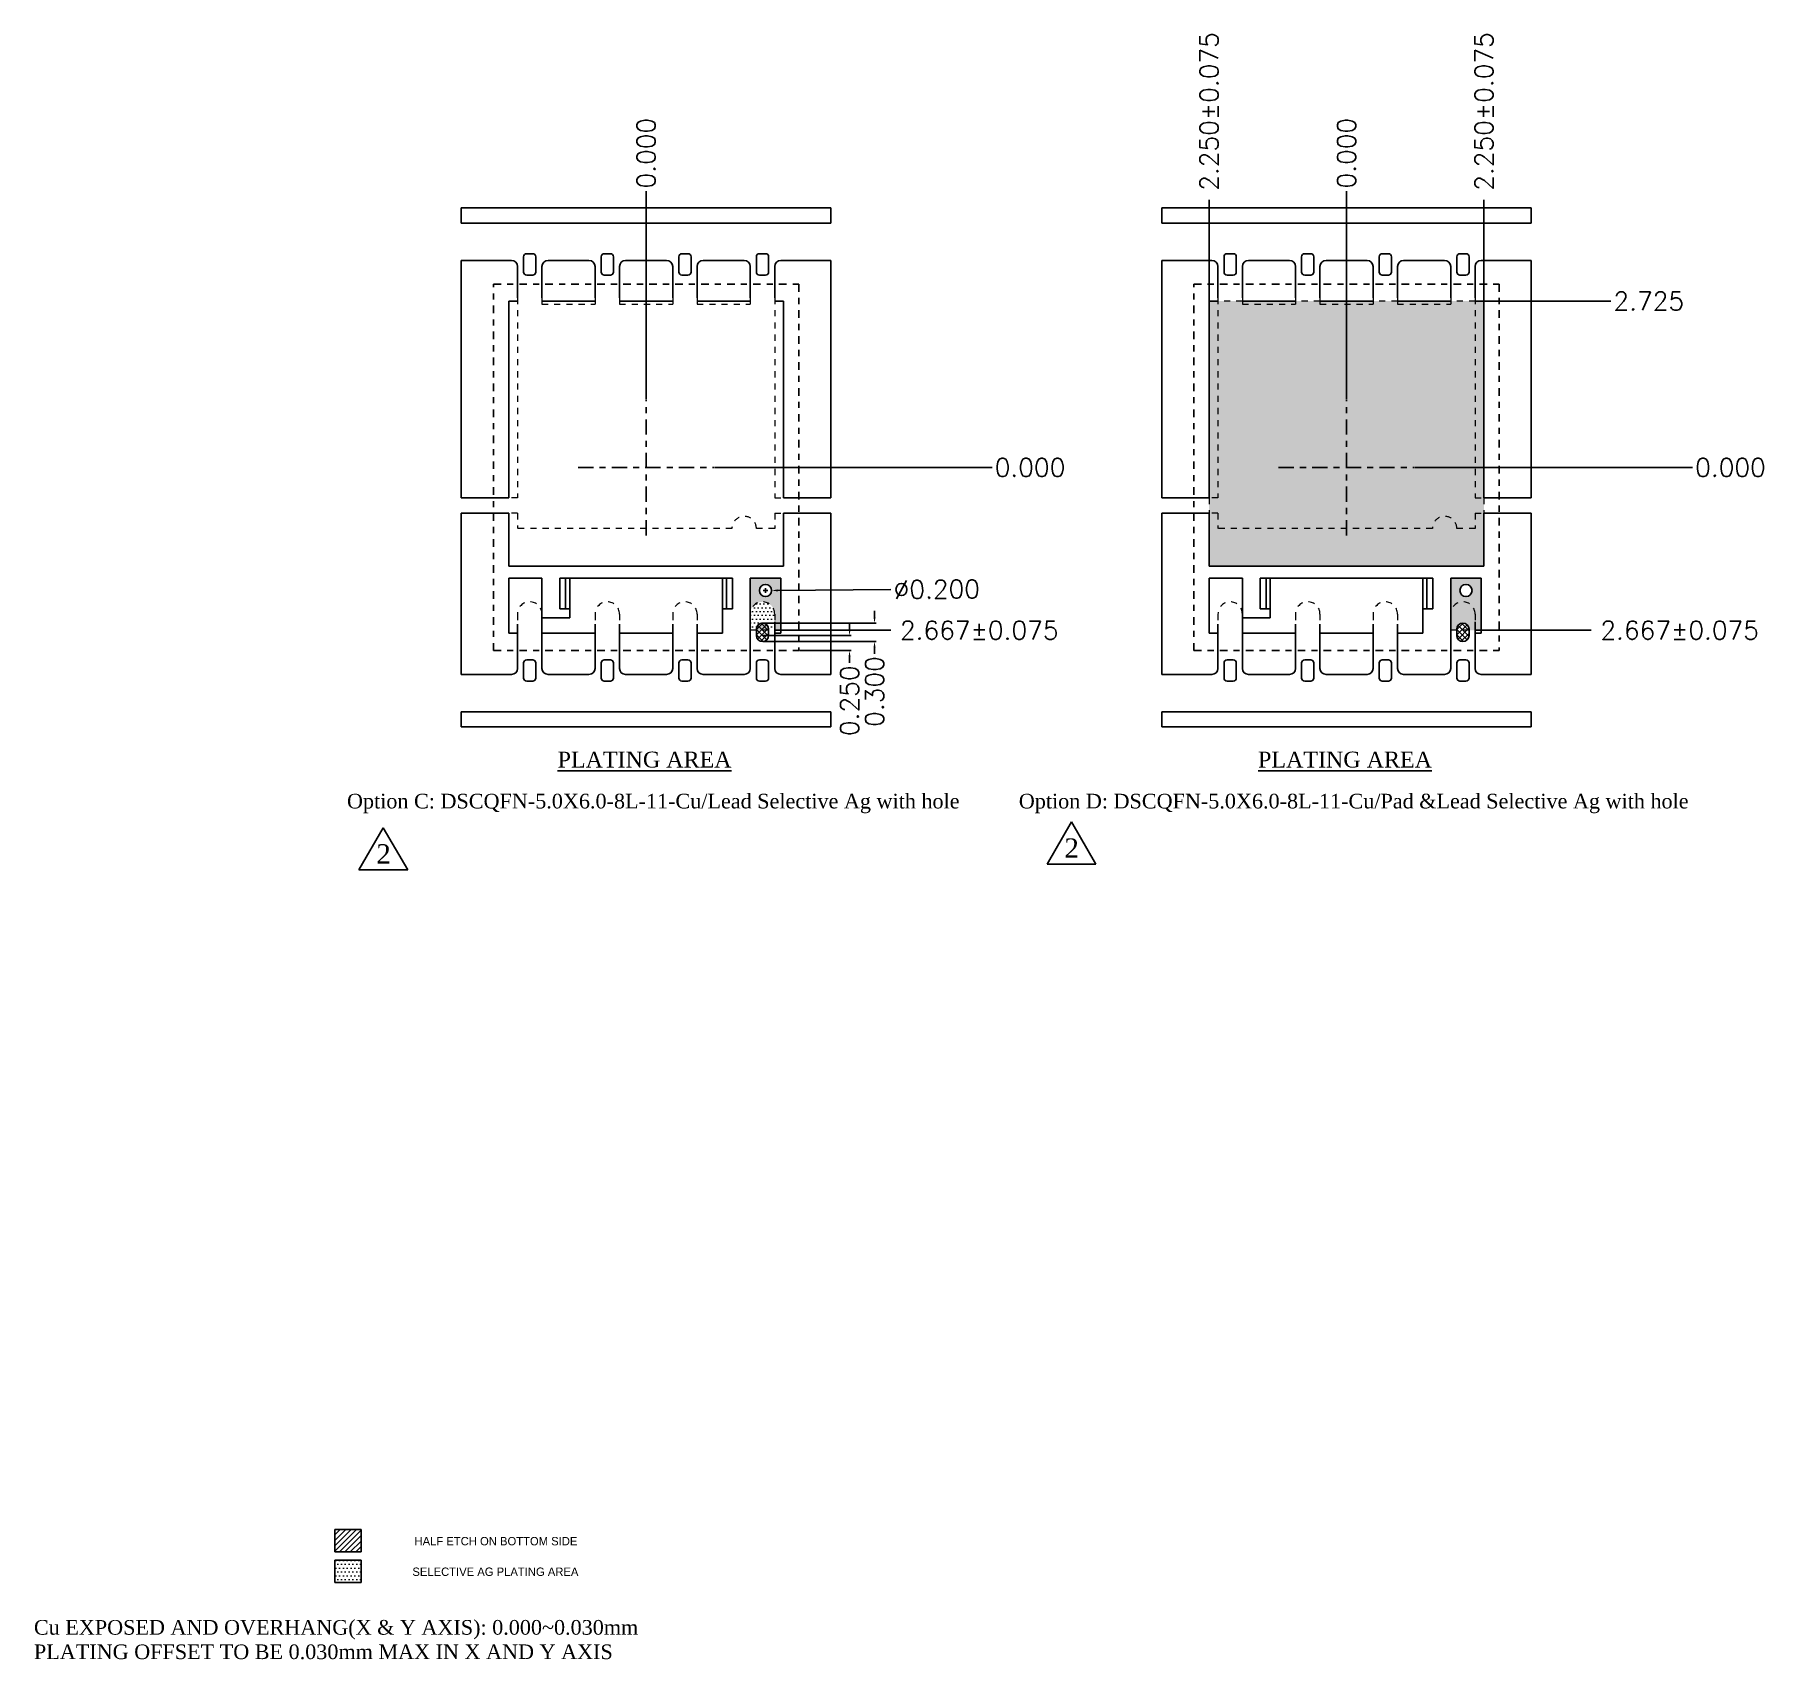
# Model space of a CAD drawing. Header units: inches. Extents: x 60 to 88.3, y -123.5 to -96.9.
import ezdxf
from ezdxf.enums import TextEntityAlignment as Align

# ---------------------------------------------------------------- set-up
doc = ezdxf.new("R2010")
doc.units = ezdxf.units.IN
doc.header["$LTSCALE"] = 0.1
doc.header["$MEASUREMENT"] = 0
doc.linetypes.add('CENTER', pattern=[2, 1.25, -0.25, 0.25, -0.25])
doc.linetypes.add('HIDDEN', pattern=[0.375, 0.25, -0.125])
doc.layers.add('1D', color=4, linetype='Continuous', lineweight=9)
doc.layers.add('P-L', color=7, linetype='HIDDEN', lineweight=13)
for name, color, linetype in [('2', 7, 'Continuous'), ('3', 7, 'Continuous'), ('3D', 4, 'Continuous'), ('4D', 4, 'Continuous'), ('CENTER', 1, 'CENTER'), ('LINE', 7, 'Continuous'), ('PKG-OUT', 3, 'HIDDEN')]:
    doc.layers.add(name, color=color, linetype=linetype)
doc.styles.add('ROMANS2', font='romantic.ttf')
doc.styles.add('TEXT-1', font='simplex.shx')
doc.dimstyles.new('複本 DM-1-1', dxfattribs={"dimtxt": 0.3, "dimasz": 0.1, "dimexe": 0.025, "dimexo": 0.01, "dimgap": 0.02, "dimtad": 0, "dimdec": 3, "dimzin": 0, "dimdsep": 46, "dimtxsty": 'TEXT-1', "dimcen": 0.04, "dimclrd": 256, "dimclre": 256, "dimclrt": 256, "dimadec": 0, "dimazin": 0, "dimtfac": 1, "dimtdec": 3, "dimtofl": 0, "dimtmove": 0, "dimatfit": 0, "dimfxl": 1, "dimtolj": 1, "dimtzin": 0, "dimarcsym": 0})
pattern_1 = [(0, (-2090.087314, 220.92029), (0.03125, 0.0625), [0, -0.0625])]

# ---------------------------------------------------------------- blocks, each defined once
blk = doc.blocks.new('*D0')
at = {"layer": '1D', "lineweight": -2, "transparency": 16777216}
blk.add_line((-1545.351, 476.384), (-1545.351, 479.787), dxfattribs=at)
at = {"layer": 'Defpoints', "color": 0, "transparency": 16777216}
for p in [(-1545.351, 479.787), (-1545.351, 476.374), (-1545.351, 475.261)]:
    blk.add_point(p, dxfattribs=at)
at = {"layer": '1D', "transparency": 16777216, "insert": (-1545.351, 480.407), "char_height": 0.3, "attachment_point": 5, "rotation": 90, "style": 'TEXT-1'}
blk.add_mtext('\\A1;0.000', dxfattribs=at)
blk = doc.blocks.new('*D1')
at = {"layer": '1D', "lineweight": -2, "transparency": 16777216}
blk.add_line((-1544.228, 475.261), (-1539.686, 475.261), dxfattribs=at)
at = {"layer": 'Defpoints', "color": 0, "transparency": 16777216}
for p in [(-1545.351, 475.261), (-1544.238, 475.261), (-1539.686, 475.261)]:
    blk.add_point(p, dxfattribs=at)
at = {"layer": '1D', "transparency": 16777216, "insert": (-1539.066, 475.261), "char_height": 0.3, "attachment_point": 5, "style": 'TEXT-1'}
blk.add_mtext('\\A1;0.000', dxfattribs=at)
blk = doc.blocks.new('*D2')
at = {"layer": '1D', "lineweight": -2, "transparency": 16777216}
for p, q in [((-1543.236, 472.594), (-1541.746, 472.594)), ((-1541.746, 472.594), (-1541.546, 472.595)), ((-1541.546, 472.595), (-1541.346, 472.595))]:
    blk.add_line(p, q, dxfattribs=at)
at = {"layer": 'Defpoints', "color": 0, "transparency": 16777216}
for p in [(-1545.351, 475.261), (-1543.246, 472.594), (-1541.346, 472.595)]:
    blk.add_point(p, dxfattribs=at)
at = {"layer": '1D', "transparency": 16777216, "insert": (-1539.897, 472.595), "char_height": 0.3, "attachment_point": 5, "style": 'TEXT-1'}
blk.add_mtext('\\A1;2.667%%p0.075', dxfattribs=at)
blk = doc.blocks.new('*D5')
at = {"layer": '1D', "lineweight": -2, "transparency": 16777216}
blk.add_line((-1533.885, 476.384), (-1533.885, 479.787), dxfattribs=at)
at = {"layer": 'Defpoints', "color": 0, "transparency": 16777216}
for p in [(-1533.885, 479.787), (-1533.885, 476.374), (-1533.885, 475.261)]:
    blk.add_point(p, dxfattribs=at)
at = {"layer": '1D', "transparency": 16777216, "insert": (-1533.885, 480.407), "char_height": 0.3, "attachment_point": 5, "rotation": 90, "style": 'TEXT-1'}
blk.add_mtext('\\A1;0.000', dxfattribs=at)
blk = doc.blocks.new('*D3')
at = {"layer": '1D', "lineweight": -2, "transparency": 16777216}
blk.add_line((-1532.762, 475.261), (-1528.22, 475.261), dxfattribs=at)
at = {"layer": 'Defpoints', "color": 0, "transparency": 16777216}
for p in [(-1533.885, 475.261), (-1532.772, 475.261), (-1528.22, 475.261)]:
    blk.add_point(p, dxfattribs=at)
at = {"layer": '1D', "transparency": 16777216, "insert": (-1527.6, 475.261), "char_height": 0.3, "attachment_point": 5, "style": 'TEXT-1'}
blk.add_mtext('\\A1;0.000', dxfattribs=at)
blk = doc.blocks.new('*D4')
at = {"layer": '1D', "lineweight": -2, "transparency": 16777216}
for p, q in [((-1531.77, 472.594), (-1530.28, 472.594)), ((-1530.28, 472.594), (-1530.08, 472.595)), ((-1530.08, 472.595), (-1529.88, 472.595))]:
    blk.add_line(p, q, dxfattribs=at)
at = {"layer": 'Defpoints', "color": 0, "transparency": 16777216}
for p in [(-1533.885, 475.261), (-1531.78, 472.594), (-1529.88, 472.595)]:
    blk.add_point(p, dxfattribs=at)
at = {"layer": '1D', "transparency": 16777216, "insert": (-1528.431, 472.595), "char_height": 0.3, "attachment_point": 5, "style": 'TEXT-1'}
blk.add_mtext('\\A1;2.667%%p0.075', dxfattribs=at)
blk = doc.blocks.new('*D6')
at = {"layer": '1D', "lineweight": -2, "transparency": 16777216}
blk.add_line((-1531.77, 477.986), (-1529.557, 477.986), dxfattribs=at)
at = {"layer": 'Defpoints', "color": 0, "transparency": 16777216}
for p in [(-1531.78, 477.986), (-1529.557, 477.986), (-1533.885, 475.261)]:
    blk.add_point(p, dxfattribs=at)
at = {"layer": '1D', "transparency": 16777216, "insert": (-1528.937, 477.986), "char_height": 0.3, "attachment_point": 5, "style": 'TEXT-1'}
blk.add_mtext('\\A1;2.725', dxfattribs=at)
blk = doc.blocks.new('*D7')
at = {"layer": '1D', "lineweight": -2, "transparency": 16777216}
blk.add_line((-1536.135, 474.771), (-1536.135, 479.641), dxfattribs=at)
at = {"layer": 'Defpoints', "color": 0, "transparency": 16777216}
for p in [(-1536.135, 479.641), (-1533.885, 475.261), (-1536.135, 474.761)]:
    blk.add_point(p, dxfattribs=at)
at = {"layer": '1D', "transparency": 16777216, "insert": (-1536.135, 481.09), "char_height": 0.3, "attachment_point": 5, "rotation": 90, "style": 'TEXT-1'}
blk.add_mtext('\\A1;2.250%%p0.075', dxfattribs=at)
blk = doc.blocks.new('*D8')
at = {"layer": '1D', "lineweight": -2, "transparency": 16777216}
blk.add_line((-1531.635, 474.771), (-1531.635, 479.641), dxfattribs=at)
at = {"layer": 'Defpoints', "color": 0, "transparency": 16777216}
for p in [(-1531.635, 479.641), (-1533.885, 475.261), (-1531.635, 474.761)]:
    blk.add_point(p, dxfattribs=at)
at = {"layer": '1D', "transparency": 16777216, "insert": (-1531.635, 481.09), "char_height": 0.3, "attachment_point": 5, "rotation": 90, "style": 'TEXT-1'}
blk.add_mtext('\\A1;2.250%%p0.075', dxfattribs=at)
blk = doc.blocks.new('*D9')
at = {"layer": '1D', "lineweight": -2, "transparency": 16777216}
for p, q in [((-1543.436, 473.246), (-1543.356, 473.246)), ((-1543.396, 473.206), (-1543.396, 473.286)), ((-1543.196, 473.247), (-1541.347, 473.26))]:
    blk.add_line(p, q, dxfattribs=at)
at = {"layer": '1D', "transparency": 16777216}
blk.add_solid([(-1543.196, 473.264), (-1543.196, 473.231), (-1543.296, 473.247)], dxfattribs=at)
at = {"layer": 'Defpoints', "color": 0, "transparency": 16777216}
for p in [(-1543.496, 473.245), (-1543.296, 473.247)]:
    blk.add_point(p, dxfattribs=at)
at = {"layer": '1D', "transparency": 16777216, "insert": (-1540.592, 473.266), "char_height": 0.3, "attachment_point": 5, "rotation": 0.4014, "style": 'TEXT-1'}
blk.add_mtext('\\A1;∅0.200', dxfattribs=at)
blk = doc.blocks.new('*D10')
at = {"layer": '1D', "lineweight": -2, "transparency": 16777216}
for p, q in [((-1543.236, 472.594), (-1541.746, 472.594)), ((-1541.746, 472.594), (-1541.546, 472.595)), ((-1541.546, 472.595), (-1541.346, 472.595))]:
    blk.add_line(p, q, dxfattribs=at)
at = {"layer": 'Defpoints', "color": 0, "transparency": 16777216}
for p in [(-1545.351, 475.261), (-1543.246, 472.594), (-1541.346, 472.595)]:
    blk.add_point(p, dxfattribs=at)
at = {"layer": '1D', "transparency": 16777216, "insert": (-1539.897, 472.595), "char_height": 0.3, "attachment_point": 5, "style": 'TEXT-1'}
blk.add_mtext('\\A1;2.667%%p0.075', dxfattribs=at)
blk = doc.blocks.new('*D11')
at = {"layer": '1D', "lineweight": -2, "transparency": 16777216}
for p, q in [((-1531.77, 472.594), (-1530.28, 472.594)), ((-1530.28, 472.594), (-1530.08, 472.595)), ((-1530.08, 472.595), (-1529.88, 472.595))]:
    blk.add_line(p, q, dxfattribs=at)
at = {"layer": 'Defpoints', "color": 0, "transparency": 16777216}
for p in [(-1533.885, 475.261), (-1531.78, 472.594), (-1529.88, 472.595)]:
    blk.add_point(p, dxfattribs=at)
at = {"layer": '1D', "transparency": 16777216, "insert": (-1528.431, 472.595), "char_height": 0.3, "attachment_point": 5, "style": 'TEXT-1'}
blk.add_mtext('\\A1;2.667%%p0.075', dxfattribs=at)
blk = doc.blocks.new('*D12')
at = {"layer": '1D', "lineweight": -2, "transparency": 16777216}
for p, q in [((-1542.021, 472.611), (-1542.021, 472.711)), ((-1543.436, 472.511), (-1541.996, 472.511)), ((-1542.841, 472.261), (-1541.996, 472.261)), ((-1542.021, 472.161), (-1542.021, 472.061))]:
    blk.add_line(p, q, dxfattribs=at)
at = {"layer": '1D', "transparency": 16777216}
for points in [[(-1542.037, 472.611), (-1542.004, 472.611), (-1542.021, 472.511)], [(-1542.037, 472.161), (-1542.004, 472.161), (-1542.021, 472.261)]]:
    blk.add_solid(points, dxfattribs=at)
at = {"layer": 'Defpoints', "color": 0, "transparency": 16777216}
for p in [(-1543.446, 472.511), (-1542.851, 472.261), (-1542.021, 472.261)]:
    blk.add_point(p, dxfattribs=at)
at = {"layer": '1D', "transparency": 16777216, "insert": (-1542.021, 471.441), "char_height": 0.3, "attachment_point": 5, "rotation": 90, "style": 'TEXT-1'}
blk.add_mtext('\\A1;0.250', dxfattribs=at)
blk = doc.blocks.new('*D13')
at = {"layer": '1D', "lineweight": -2, "transparency": 16777216}
for p, q in [((-1543.436, 472.711), (-1541.586, 472.711)), ((-1541.611, 472.811), (-1541.611, 472.911)), ((-1543.436, 472.411), (-1541.586, 472.411)), ((-1541.611, 472.311), (-1541.611, 472.211))]:
    blk.add_line(p, q, dxfattribs=at)
at = {"layer": '1D', "transparency": 16777216}
for points in [[(-1541.628, 472.811), (-1541.595, 472.811), (-1541.611, 472.711)], [(-1541.628, 472.311), (-1541.595, 472.311), (-1541.611, 472.411)]]:
    blk.add_solid(points, dxfattribs=at)
at = {"layer": 'Defpoints', "color": 0, "transparency": 16777216}
for p in [(-1543.446, 472.711), (-1543.446, 472.411), (-1541.611, 472.411)]:
    blk.add_point(p, dxfattribs=at)
at = {"layer": '1D', "transparency": 16777216, "insert": (-1541.611, 471.591), "char_height": 0.3, "attachment_point": 5, "rotation": 90, "style": 'TEXT-1'}
blk.add_mtext('\\A1;0.300', dxfattribs=at)

msp = doc.modelspace()

# ---------------------------------------------------------------- hatches: boundary and pattern name
at = {"layer": '1D'}
h = msp.add_hatch(dxfattribs=at)
h.set_pattern_fill('DOTS', color=256, style=0)
h.set_pattern_definition([(0, (-2597.229335, 131.651955), (0.03125, 0.0625), [0, -0.0625])])
h.paths.add_polyline_path([(79.3441, -101.2458), (79.1991, -101.2458), (79.1991, -104.4708), (79.3441, -104.4708)], flags=17)
h.paths.add_polyline_path([(83.5541, -101.2458), (83.1541, -101.2458), (83.1541, -101.2958), (82.2841, -101.2958), (82.2841, -101.2458), (81.8841, -101.2458), (81.8841, -101.2958), (81.0141, -101.2958), (81.0141, -101.2458), (80.6141, -101.2458), (80.6141, -101.2958), (79.7441, -101.2958), (79.7441, -101.2458), (79.3441, -101.2458), (79.3441, -104.4708), (79.1991, -104.4708), (79.1991, -104.7208), (79.3441, -104.7208), (79.3441, -104.9708), (82.8541, -104.9708, -1.0000365), (83.2541, -104.9708), (83.5541, -104.9708), (83.5541, -104.7208), (83.6991, -104.7208), (83.6991, -104.4708), (83.5541, -104.4708)])
h.paths.add_polyline_path([(80.6141, -101.2458), (79.7441, -101.2458), (79.7441, -101.2958), (80.6141, -101.2958)], flags=17)
h.paths.add_polyline_path([(81.8841, -101.2458), (81.0141, -101.2458), (81.0141, -101.2958), (81.8841, -101.2958)], flags=17)
h.paths.add_polyline_path([(83.1541, -101.2458), (82.2841, -101.2458), (82.2841, -101.2958), (83.1541, -101.2958)])
h.paths.add_polyline_path([(83.6991, -101.2458), (83.5541, -101.2458), (83.5541, -104.4708), (83.6991, -104.4708), (83.6991, -104.4708)])
h.paths.add_polyline_path([(83.6991, -104.7208), (83.5541, -104.7208), (83.5541, -104.9708), (83.2541, -104.9708, 1.0000365), (82.8541, -104.9708), (79.3441, -104.9708), (79.3441, -104.7208), (79.1991, -104.7208), (79.1991, -105.5858), (83.6991, -105.5858)])
h = msp.add_hatch(dxfattribs=at)
h.set_pattern_fill('DOTS', color=256, style=0)
h.set_pattern_definition(pattern_1)
h.paths.add_polyline_path([(72.088, -106.3708, 1), (71.688, -106.3708), (71.688, -106.6376), (71.788, -106.6376), (71.788, -106.6208, -1), (71.988, -106.6208), (71.988, -106.6376), (72.088, -106.6376), (72.088, -106.4997)])
h.paths.add_polyline_path([(72.188, -105.786), (71.688, -105.786), (71.688, -106.6376), (72.188, -106.6376)])
h.paths.add_polyline_path([(71.838, -105.986, -1), (72.038, -105.986, -1)], flags=16)
h.paths.add_polyline_path([(83.5541, -106.3708, 1), (83.1541, -106.3708), (83.1541, -106.6376), (83.2541, -106.6376), (83.2541, -106.6208, -1), (83.4541, -106.6208), (83.4541, -106.6376), (83.5541, -106.6376), (83.5541, -106.4997)], flags=17)
h.paths.add_polyline_path([(83.6541, -105.786), (83.1541, -105.786), (83.1541, -106.3708, -1), (83.5541, -106.3708), (83.5541, -106.4997), (83.5541, -106.6376), (83.6541, -106.6376)])
h.paths.add_polyline_path([(83.3041, -105.986, -1), (83.5041, -105.986, -1)], flags=16)
h = msp.add_hatch(dxfattribs=at)
h.set_pattern_fill('DOTS', color=256, style=0)
h.set_pattern_definition(pattern_1)
h.paths.add_polyline_path([(72.088, -106.3708, 1), (71.688, -106.3708), (71.688, -106.6376), (71.788, -106.6376), (71.788, -106.6208, -1), (71.988, -106.6208), (71.988, -106.6376), (72.088, -106.6376), (72.088, -106.4997)])
h = msp.add_hatch(dxfattribs=at)
h.set_pattern_fill('ANSI37', color=256, scale=0.5)
h.set_pattern_definition([(45, (-2597.229335, 121.90362), (-0.0441941738, 0.0441941738), []), (135, (-2597.229335, 121.90362), (-0.0441941738, -0.0441941738), [])])
h.paths.add_polyline_path([(71.988, -106.6376), (71.788, -106.6376), (71.788, -106.7208, 1), (71.988, -106.7208)])
h.paths.add_polyline_path([(71.788, -106.6208), (71.788, -106.6376), (71.988, -106.6376), (71.988, -106.6208, 1)])
h = msp.add_hatch(dxfattribs=at)
h.set_pattern_fill('ANSI37', color=256, scale=0.5)
h.set_pattern_definition([(45, (-2585.76317, 121.90362), (-0.0441941738, 0.0441941738), []), (135, (-2585.76317, 121.90362), (-0.0441941738, -0.0441941738), [])])
h.paths.add_polyline_path([(83.4541, -106.6376), (83.2541, -106.6376), (83.2541, -106.7208, 1), (83.4541, -106.7208)])
h.paths.add_polyline_path([(83.2541, -106.6208), (83.2541, -106.6376), (83.4541, -106.6376), (83.4541, -106.6208, 1)])
at = {"layer": '1D', "lineweight": 5}
h = msp.add_hatch(dxfattribs=at)
h.set_pattern_fill('ANSI31', color=256, scale=0.5, style=0)
h.set_pattern_definition([(45, (70.465194, -114.37118), (-0.04419417, 0.04419417), [])])
h.paths.add_polyline_path([(65.3182, -121.3619), (64.8871, -121.3619), (64.8871, -121.7283), (65.3182, -121.7283)])
at = {"layer": '1D'}
h = msp.add_hatch(dxfattribs=at)
h.set_pattern_fill('DOTS', color=256, style=0)
h.set_pattern_definition([(0, (70.465194, -111.86936), (0.03125, 0.0625), [0, -0.0625])])
h.paths.add_polyline_path([(65.3182, -121.8628), (64.8871, -121.8628), (64.8871, -122.2292), (65.3182, -122.2292)])

# ---------------------------------------------------------------- linework, layer by layer
at = {"layer": '2'}
for p, q in [((64.8871, -121.3619), (64.8871, -121.7283)), ((65.3182, -121.3619), (64.8871, -121.3619)), ((65.3182, -121.7283), (65.3182, -121.3619)), ((64.8871, -121.7283), (65.3182, -121.7283)), ((64.8871, -121.8628), (64.8871, -122.2292)), ((65.3182, -121.8628), (64.8871, -121.8628)), ((65.3182, -122.2292), (65.3182, -121.8628)), ((64.8871, -122.2292), (65.3182, -122.2292))]:
    msp.add_line(p, q, dxfattribs=at)
at = {"layer": '3'}
for p, q in [((66.958, -99.7208), (73.008, -99.7208)), ((66.958, -99.7208), (66.958, -99.9708)), ((73.008, -99.7208), (73.008, -99.9708)), ((78.4241, -99.7208), (84.4741, -99.7208)), ((78.4241, -99.7208), (78.4241, -99.9708)), ((84.4741, -99.7208), (84.4741, -99.9708)), ((66.958, -99.9708), (73.008, -99.9708)), ((78.4241, -99.9708), (84.4741, -99.9708)), ((66.958, -104.4708), (66.958, -100.5808)), ((66.958, -100.5808), (67.778, -100.5808)), ((67.878, -100.6808), (67.878, -101.1958)), ((67.978, -100.7708), (67.978, -100.5208)), ((68.128, -100.4708), (68.028, -100.4708)), ((68.178, -100.7708), (68.178, -100.5208)), ((68.278, -100.6808), (68.278, -101.1958)), ((68.378, -100.5808), (69.048, -100.5808)), ((69.148, -100.6808), (69.148, -101.1958)), ((69.248, -100.7708), (69.248, -100.5208)), ((69.398, -100.4708), (69.298, -100.4708)), ((69.448, -100.7708), (69.448, -100.5208)), ((69.548, -100.6808), (69.548, -101.1958)), ((69.648, -100.5808), (70.318, -100.5808)), ((70.418, -100.6808), (70.418, -101.1958)), ((70.518, -100.7708), (70.518, -100.5208)), ((70.668, -100.4708), (70.568, -100.4708)), ((70.718, -100.7708), (70.718, -100.5208)), ((70.818, -100.6808), (70.818, -101.1958)), ((70.918, -100.5808), (71.588, -100.5808)), ((71.688, -100.6808), (71.688, -101.1958)), ((71.788, -100.7708), (71.788, -100.5208)), ((71.938, -100.4708), (71.838, -100.4708)), ((71.988, -100.7708), (71.988, -100.5208)), ((72.088, -100.6808), (72.088, -101.1958)), ((72.188, -100.5808), (73.008, -100.5808)), ((73.008, -100.5808), (73.008, -104.4708)), ((78.4241, -104.4708), (78.4241, -100.5808)), ((78.4241, -100.5808), (79.2441, -100.5808)), ((79.3441, -100.6808), (79.3441, -101.1958)), ((79.4441, -100.7708), (79.4441, -100.5208)), ((79.5941, -100.4708), (79.4941, -100.4708)), ((79.6441, -100.7708), (79.6441, -100.5208)), ((79.7441, -100.6808), (79.7441, -101.1958)), ((79.8441, -100.5808), (80.5141, -100.5808)), ((80.6141, -100.6808), (80.6141, -101.1958)), ((80.7141, -100.7708), (80.7141, -100.5208)), ((80.8641, -100.4708), (80.7641, -100.4708)), ((80.9141, -100.7708), (80.9141, -100.5208)), ((81.0141, -100.6808), (81.0141, -101.1958)), ((81.1141, -100.5808), (81.7841, -100.5808)), ((81.8841, -100.6808), (81.8841, -101.1958)), ((81.9841, -100.7708), (81.9841, -100.5208)), ((82.1341, -100.4708), (82.0341, -100.4708)), ((82.1841, -100.7708), (82.1841, -100.5208)), ((82.2841, -100.6808), (82.2841, -101.1958)), ((82.3841, -100.5808), (83.0541, -100.5808)), ((83.1541, -100.6808), (83.1541, -101.1958)), ((83.2541, -100.7708), (83.2541, -100.5208)), ((83.4041, -100.4708), (83.3041, -100.4708)), ((83.4541, -100.7708), (83.4541, -100.5208)), ((83.5541, -100.6808), (83.5541, -101.1958)), ((83.6541, -100.5808), (84.4741, -100.5808)), ((84.4741, -100.5808), (84.4741, -104.4708)), ((68.128, -100.8208), (68.028, -100.8208)), ((69.398, -100.8208), (69.298, -100.8208)), ((70.668, -100.8208), (70.568, -100.8208)), ((71.938, -100.8208), (71.838, -100.8208)), ((79.5941, -100.8208), (79.4941, -100.8208)), ((80.8641, -100.8208), (80.7641, -100.8208)), ((82.1341, -100.8208), (82.0341, -100.8208)), ((83.4041, -100.8208), (83.3041, -100.8208)), ((67.733, -101.2458), (67.733, -104.4708)), ((67.733, -101.2458), (67.878, -101.2458)), ((68.278, -101.2458), (69.148, -101.2458)), ((69.548, -101.2458), (70.418, -101.2458)), ((70.818, -101.2458), (71.688, -101.2458)), ((72.088, -101.2458), (72.233, -101.2458)), ((72.233, -101.2458), (72.233, -104.4708)), ((79.1991, -101.2458), (79.1991, -104.4708)), ((79.1991, -101.2458), (79.3441, -101.2458)), ((79.7441, -101.2458), (80.6141, -101.2458)), ((81.0141, -101.2458), (81.8841, -101.2458)), ((82.2841, -101.2458), (83.1541, -101.2458)), ((83.5541, -101.2458), (83.6991, -101.2458)), ((83.6991, -101.2458), (83.6991, -104.4708)), ((66.958, -104.4708), (67.733, -104.4708)), ((72.233, -104.4708), (73.008, -104.4708)), ((78.4241, -104.4708), (79.1991, -104.4708)), ((83.6991, -104.4708), (84.4741, -104.4708)), ((66.958, -107.3608), (66.958, -104.7208)), ((67.733, -104.7208), (66.958, -104.7208)), ((67.733, -104.7208), (67.733, -105.5858)), ((72.233, -104.7208), (73.008, -104.7208)), ((72.233, -104.7208), (72.233, -105.5858)), ((73.008, -104.7208), (73.008, -107.3608)), ((78.4241, -107.3608), (78.4241, -104.7208)), ((79.1991, -104.7208), (78.4241, -104.7208)), ((79.1991, -104.7208), (79.1991, -105.5858)), ((83.6991, -104.7208), (84.4741, -104.7208)), ((83.6991, -104.7208), (83.6991, -105.5858)), ((84.4741, -104.7208), (84.4741, -107.3608)), ((72.233, -105.5858), (67.733, -105.5858)), ((68.278, -105.786), (67.733, -105.786)), ((67.733, -105.786), (67.733, -106.686)), ((68.278, -107.2608), (68.278, -105.786)), ((71.398, -105.786), (68.5679, -105.786)), ((68.5679, -106.286), (68.5679, -105.786)), ((68.666, -106.286), (68.666, -105.786)), ((68.733, -106.436), (68.733, -105.786)), ((71.233, -106.686), (71.233, -105.786)), ((71.3, -106.286), (71.3, -105.786)), ((71.398, -106.286), (71.398, -105.786)), ((71.688, -105.786), (72.188, -105.786)), ((71.688, -107.2608), (71.688, -105.786)), ((71.688, -107.2608), (71.688, -105.786)), ((71.688, -105.786), (72.188, -105.786)), ((72.188, -105.786), (72.188, -106.536)), ((72.188, -105.786), (72.188, -106.686)), ((83.6991, -105.5858), (79.1991, -105.5858)), ((79.7441, -105.786), (79.1991, -105.786)), ((79.1991, -105.786), (79.1991, -106.686)), ((79.7441, -107.2608), (79.7441, -105.786)), ((82.8642, -105.786), (80.0341, -105.786)), ((80.0341, -106.286), (80.0341, -105.786)), ((80.1321, -106.286), (80.1321, -105.786)), ((80.1991, -106.436), (80.1991, -105.786)), ((82.6991, -106.686), (82.6991, -105.786)), ((82.7661, -106.286), (82.7661, -105.786)), ((82.8642, -106.286), (82.8642, -105.786)), ((83.1541, -105.786), (83.6541, -105.786)), ((83.1541, -107.2608), (83.1541, -105.786)), ((83.1541, -107.2608), (83.1541, -105.786)), ((83.1541, -105.786), (83.6541, -105.786)), ((83.6541, -105.786), (83.6541, -106.536)), ((83.6541, -105.786), (83.6541, -106.686)), ((68.5679, -106.286), (68.733, -106.286)), ((71.398, -106.286), (71.233, -106.286)), ((80.0341, -106.286), (80.1991, -106.286)), ((82.8642, -106.286), (82.6991, -106.286)), ((67.878, -106.686), (67.733, -106.686)), ((67.878, -106.536), (67.878, -107.2608)), ((68.278, -106.436), (68.733, -106.436)), ((68.278, -107.2608), (68.278, -106.536)), ((69.148, -106.686), (68.278, -106.686)), ((69.148, -107.2608), (69.148, -106.536)), ((69.548, -106.536), (69.548, -107.2608)), ((70.418, -106.686), (69.548, -106.686)), ((70.418, -107.2608), (70.418, -106.536)), ((70.818, -106.536), (70.818, -107.2608)), ((71.233, -106.686), (70.818, -106.686)), ((72.088, -106.4997), (72.088, -107.2608)), ((72.088, -106.686), (72.188, -106.686)), ((79.3441, -106.686), (79.1991, -106.686)), ((79.3441, -106.536), (79.3441, -107.2608)), ((79.7441, -106.436), (80.1991, -106.436)), ((79.7441, -107.2608), (79.7441, -106.536)), ((80.6141, -106.686), (79.7441, -106.686)), ((80.6141, -107.2608), (80.6141, -106.536)), ((81.0141, -106.536), (81.0141, -107.2608)), ((81.8841, -106.686), (81.0141, -106.686)), ((81.8841, -107.2608), (81.8841, -106.536)), ((82.2841, -106.536), (82.2841, -107.2608)), ((82.6991, -106.686), (82.2841, -106.686)), ((83.5541, -106.4997), (83.5541, -107.2608)), ((83.5541, -106.686), (83.6541, -106.686)), ((67.978, -107.1708), (67.978, -107.4208)), ((68.128, -107.1208), (68.028, -107.1208)), ((68.178, -107.1708), (68.178, -107.4208)), ((69.248, -107.1708), (69.248, -107.4208)), ((69.398, -107.1208), (69.298, -107.1208)), ((69.448, -107.1708), (69.448, -107.4208)), ((70.518, -107.1708), (70.518, -107.4208)), ((70.668, -107.1208), (70.568, -107.1208)), ((70.718, -107.1708), (70.718, -107.4208)), ((71.788, -107.1708), (71.788, -107.4208)), ((71.938, -107.1208), (71.838, -107.1208)), ((71.988, -107.1708), (71.988, -107.4208)), ((79.4441, -107.1708), (79.4441, -107.4208)), ((79.5941, -107.1208), (79.4941, -107.1208)), ((79.6441, -107.1708), (79.6441, -107.4208)), ((80.7141, -107.1708), (80.7141, -107.4208)), ((80.8641, -107.1208), (80.7641, -107.1208)), ((80.9141, -107.1708), (80.9141, -107.4208)), ((81.9841, -107.1708), (81.9841, -107.4208)), ((82.1341, -107.1208), (82.0341, -107.1208)), ((82.1841, -107.1708), (82.1841, -107.4208)), ((83.2541, -107.1708), (83.2541, -107.4208)), ((83.4041, -107.1208), (83.3041, -107.1208)), ((83.4541, -107.1708), (83.4541, -107.4208)), ((66.958, -107.3608), (67.778, -107.3608)), ((68.128, -107.4708), (68.028, -107.4708)), ((68.378, -107.3608), (69.048, -107.3608)), ((69.398, -107.4708), (69.298, -107.4708)), ((69.648, -107.3608), (70.318, -107.3608)), ((70.668, -107.4708), (70.568, -107.4708)), ((70.918, -107.3608), (71.588, -107.3608)), ((71.938, -107.4708), (71.838, -107.4708)), ((72.188, -107.3608), (73.008, -107.3608)), ((78.4241, -107.3608), (79.2441, -107.3608)), ((79.5941, -107.4708), (79.4941, -107.4708)), ((79.8441, -107.3608), (80.5141, -107.3608)), ((80.8641, -107.4708), (80.7641, -107.4708)), ((81.1141, -107.3608), (81.7841, -107.3608)), ((82.1341, -107.4708), (82.0341, -107.4708)), ((82.3841, -107.3608), (83.0541, -107.3608)), ((83.4041, -107.4708), (83.3041, -107.4708)), ((83.6541, -107.3608), (84.4741, -107.3608)), ((66.958, -107.9708), (73.008, -107.9708)), ((66.958, -108.2208), (66.958, -107.9708)), ((73.008, -108.2208), (73.008, -107.9708)), ((78.4241, -107.9708), (84.4741, -107.9708)), ((78.4241, -108.2208), (78.4241, -107.9708)), ((84.4741, -108.2208), (84.4741, -107.9708)), ((66.958, -108.2208), (73.008, -108.2208)), ((78.4241, -108.2208), (84.4741, -108.2208))]:
    msp.add_line(p, q, dxfattribs=at)
at = {"layer": '3', "color": 0}
for p, q in [((71.788, -106.6208), (71.788, -106.7208)), ((71.988, -106.6208), (71.988, -106.7208)), ((83.2541, -106.6208), (83.2541, -106.7208)), ((83.4541, -106.6208), (83.4541, -106.7208))]:
    msp.add_line(p, q, dxfattribs=at)
at = {"layer": '3'}
for centre in [(71.938, -105.986), (83.4041, -105.986)]:
    msp.add_circle(centre, 0.1, dxfattribs=at)
for centre, radius, start, end in [((67.778, -100.6808), 0.1, 0, 90), ((68.028, -100.5208), 0.05, 90, 180), ((68.128, -100.5208), 0.05, 0, 90), ((68.378, -100.6808), 0.1, 90, 180), ((69.048, -100.6808), 0.1, 0, 90), ((69.298, -100.5208), 0.05, 90, 180), ((69.398, -100.5208), 0.05, 0, 90), ((69.648, -100.6808), 0.1, 90, 180), ((70.318, -100.6808), 0.1, 0, 90), ((70.568, -100.5208), 0.05, 90, 180), ((70.668, -100.5208), 0.05, 0, 90), ((70.918, -100.6808), 0.1, 90, 180), ((71.588, -100.6808), 0.1, 0.00002, 90), ((71.838, -100.5208), 0.05, 90, 180), ((71.938, -100.5208), 0.05, 0, 90), ((72.188, -100.6808), 0.1, 90, 180), ((79.2441, -100.6808), 0.1, 0, 90), ((79.4941, -100.5208), 0.05, 90, 180), ((79.5941, -100.5208), 0.05, 0, 90), ((79.8441, -100.6808), 0.1, 90, 180), ((80.5141, -100.6808), 0.1, 0, 90), ((80.7641, -100.5208), 0.05, 90, 180), ((80.8641, -100.5208), 0.05, 0, 90), ((81.1141, -100.6808), 0.1, 90, 180), ((81.7841, -100.6808), 0.1, 0, 90), ((82.0341, -100.5208), 0.05, 90, 180), ((82.1341, -100.5208), 0.05, 0, 90), ((82.3841, -100.6808), 0.1, 90, 180), ((83.0541, -100.6808), 0.1, 0.00002, 90), ((83.3041, -100.5208), 0.05, 90, 180), ((83.4041, -100.5208), 0.05, 0, 90), ((83.6541, -100.6808), 0.1, 90, 180), ((68.028, -100.7708), 0.05, 180, 270), ((68.128, -100.7708), 0.05, 270, 0), ((69.298, -100.7708), 0.05, 180, 270), ((69.398, -100.7708), 0.05, 270, 0), ((70.568, -100.7708), 0.05, 180, 270), ((70.668, -100.7708), 0.05, 270, 0), ((71.838, -100.7708), 0.05, 180, 270), ((71.938, -100.7708), 0.05, 270, 0), ((79.4941, -100.7708), 0.05, 180, 270), ((79.5941, -100.7708), 0.05, 270, 0), ((80.7641, -100.7708), 0.05, 180, 270), ((80.8641, -100.7708), 0.05, 270, 0), ((82.0341, -100.7708), 0.05, 180, 270), ((82.1341, -100.7708), 0.05, 270, 0), ((83.3041, -100.7708), 0.05, 180, 270), ((83.4041, -100.7708), 0.05, 270, 0), ((71.888, -106.6208), 0.1, 0, 180), ((83.3541, -106.6208), 0.1, 0, 180), ((71.888, -106.7208), 0.1, 180, 0), ((83.3541, -106.7208), 0.1, 180, 0), ((67.778, -107.2608), 0.1, 270, 0), ((68.028, -107.1708), 0.05, 90, 180), ((68.128, -107.1708), 0.05, 0, 90), ((68.378, -107.2608), 0.1, 180, 270), ((69.048, -107.2608), 0.1, 270, 0), ((69.298, -107.1708), 0.05, 90, 180), ((69.398, -107.1708), 0.05, 0, 90), ((69.648, -107.2608), 0.1, 180, 270), ((70.318, -107.2608), 0.1, 270, 360), ((70.568, -107.1708), 0.05, 90, 180), ((70.668, -107.1708), 0.05, 0, 90), ((70.918, -107.2608), 0.1, 180, 270), ((71.588, -107.2608), 0.1, 270, 0), ((71.838, -107.1708), 0.05, 90, 180), ((71.938, -107.1708), 0.05, 0, 90), ((72.188, -107.2608), 0.1, 180, 270), ((79.2441, -107.2608), 0.1, 270, 0), ((79.4941, -107.1708), 0.05, 90, 180), ((79.5941, -107.1708), 0.05, 0, 90), ((79.8441, -107.2608), 0.1, 180, 270), ((80.5141, -107.2608), 0.1, 270, 0), ((80.7641, -107.1708), 0.05, 90, 180), ((80.8641, -107.1708), 0.05, 0, 90), ((81.1141, -107.2608), 0.1, 180, 270), ((81.7841, -107.2608), 0.1, 270, 360), ((82.0341, -107.1708), 0.05, 90, 180), ((82.1341, -107.1708), 0.05, 0, 90), ((82.3841, -107.2608), 0.1, 180, 270), ((83.0541, -107.2608), 0.1, 270, 0), ((83.3041, -107.1708), 0.05, 90, 180), ((83.4041, -107.1708), 0.05, 0, 90), ((83.6541, -107.2608), 0.1, 180, 270), ((68.028, -107.4208), 0.05, 180, 270), ((68.128, -107.4208), 0.05, 270, 0), ((69.298, -107.4208), 0.05, 180, 270), ((69.398, -107.4208), 0.05, 270, 0), ((70.568, -107.4208), 0.05, 180, 270), ((70.668, -107.4208), 0.05, 270, 0), ((71.838, -107.4208), 0.05, 180, 270), ((71.938, -107.4208), 0.05, 270, 0), ((79.4941, -107.4208), 0.05, 180, 270), ((79.5941, -107.4208), 0.05, 270, 0), ((80.7641, -107.4208), 0.05, 180, 270), ((80.8641, -107.4208), 0.05, 270, 0), ((82.0341, -107.4208), 0.05, 180, 270), ((82.1341, -107.4208), 0.05, 270, 0), ((83.3041, -107.4208), 0.05, 180, 270), ((83.4041, -107.4208), 0.05, 270, 0)]:
    msp.add_arc(centre, radius, start, end, dxfattribs=at)
at = {"layer": '3D', "color": 2, "linetype": 'CENTER'}
for p, q in [((67.483, -106.9708), (67.483, -100.9708)), ((67.483, -100.9708), (72.483, -100.9708)), ((72.483, -100.9708), (72.483, -106.9708)), ((78.9491, -106.9708), (78.9491, -100.9708)), ((78.9491, -100.9708), (83.9491, -100.9708)), ((83.9491, -100.9708), (83.9491, -106.9708)), ((67.483, -106.9708), (72.483, -106.9708)), ((78.9491, -106.9708), (83.9491, -106.9708))]:
    msp.add_line(p, q, dxfattribs=at)
at = {"layer": '3D', "color": 1, "linetype": 'CENTER', "ltscale": 2}
for p, q in [((69.983, -105.0836), (69.983, -102.858)), ((81.4491, -105.0836), (81.4491, -102.858)), ((68.8702, -103.9708), (71.0957, -103.9708)), ((80.3364, -103.9708), (82.5619, -103.9708))]:
    msp.add_line(p, q, dxfattribs=at)
at = {"layer": 'CENTER'}
for p, q in [((71.9226, -105.986), (71.9534, -105.986)), ((71.938, -105.963), (71.938, -106.0089))]:
    msp.add_line(p, q, dxfattribs=at)
at = {"layer": 'LINE', "color": 0}
for p, q in [((76.5462, -110.4663), (76.9453, -109.7749)), ((76.9453, -109.7749), (77.3462, -110.4663)), ((65.282, -110.5618), (65.6812, -109.8704)), ((65.6812, -109.8704), (66.082, -110.5618)), ((65.282, -110.5618), (66.082, -110.5618)), ((76.5462, -110.4663), (77.3462, -110.4663))]:
    msp.add_line(p, q, dxfattribs=at)
at = {"layer": 'P-L', "ltscale": 4}
for p, q in [((67.878, -101.1958), (67.878, -104.4708)), ((68.278, -101.1958), (68.278, -101.2958)), ((68.278, -101.2958), (69.148, -101.2958)), ((69.148, -101.1958), (69.148, -101.2958)), ((69.548, -101.1958), (69.548, -101.2958)), ((69.548, -101.2958), (70.418, -101.2958)), ((70.418, -101.1958), (70.418, -101.2958)), ((70.818, -101.1958), (70.818, -101.2958)), ((70.818, -101.2958), (71.688, -101.2958)), ((71.688, -101.1958), (71.688, -101.2958)), ((72.088, -101.1958), (72.088, -104.4708)), ((79.3441, -101.1958), (79.3441, -104.4708)), ((79.7441, -101.1958), (79.7441, -101.2958)), ((79.7441, -101.2958), (80.6141, -101.2958)), ((80.6141, -101.1958), (80.6141, -101.2958)), ((81.0141, -101.1958), (81.0141, -101.2958)), ((81.0141, -101.2958), (81.8841, -101.2958)), ((81.8841, -101.1958), (81.8841, -101.2958)), ((82.2841, -101.1958), (82.2841, -101.2958)), ((82.2841, -101.2958), (83.1541, -101.2958)), ((83.1541, -101.1958), (83.1541, -101.2958)), ((83.5541, -101.1958), (83.5541, -104.4708)), ((67.878, -104.4708), (67.733, -104.4708)), ((72.088, -104.4708), (72.233, -104.4708)), ((79.3441, -104.4708), (79.1991, -104.4708)), ((83.5541, -104.4708), (83.6991, -104.4708)), ((67.878, -104.7208), (67.733, -104.7208)), ((67.878, -104.7208), (67.878, -104.9708)), ((71.388, -104.9708), (67.878, -104.9708)), ((72.088, -104.9708), (71.788, -104.9708)), ((72.088, -104.7208), (72.233, -104.7208)), ((72.088, -104.7208), (72.088, -104.9708)), ((79.3441, -104.7208), (79.1991, -104.7208)), ((79.3441, -104.7208), (79.3441, -104.9708)), ((82.8541, -104.9708), (79.3441, -104.9708)), ((83.5541, -104.9708), (83.2541, -104.9708)), ((83.5541, -104.7208), (83.6991, -104.7208)), ((83.5541, -104.7208), (83.5541, -104.9708)), ((67.878, -106.3708), (67.878, -106.536)), ((68.278, -106.3708), (68.278, -106.536)), ((69.148, -106.3708), (69.148, -106.536)), ((69.548, -106.3708), (69.548, -106.536)), ((70.418, -106.3708), (70.418, -106.536)), ((70.818, -106.3708), (70.818, -106.536)), ((72.088, -106.3708), (72.088, -106.4997)), ((79.3441, -106.3708), (79.3441, -106.536)), ((79.7441, -106.3708), (79.7441, -106.536)), ((80.6141, -106.3708), (80.6141, -106.536)), ((81.0141, -106.3708), (81.0141, -106.536)), ((81.8841, -106.3708), (81.8841, -106.536)), ((82.2841, -106.3708), (82.2841, -106.536)), ((83.5541, -106.3708), (83.5541, -106.4997))]:
    msp.add_line(p, q, dxfattribs=at)
at = {"layer": 'P-L', "color": 4, "ltscale": 4}
for p, q in [((79.7441, -101.2458), (79.3441, -101.2458)), ((81.0141, -101.2458), (80.6141, -101.2458)), ((82.2841, -101.2458), (81.8841, -101.2458)), ((83.5541, -101.2458), (83.1541, -101.2458)), ((79.1991, -104.4708), (79.1991, -104.7208)), ((83.6991, -104.4708), (83.6991, -104.7208)), ((71.688, -105.786), (72.188, -105.786)), ((71.688, -106.6376), (71.688, -105.786)), ((72.188, -105.786), (72.188, -106.536)), ((83.1541, -105.786), (83.6541, -105.786)), ((83.1541, -106.6376), (83.1541, -105.786)), ((83.6541, -105.786), (83.6541, -106.536)), ((72.188, -106.6376), (71.688, -106.6376)), ((83.6541, -106.6376), (83.1541, -106.6376))]:
    msp.add_line(p, q, dxfattribs=at)
at = {"layer": 'P-L', "ltscale": 4}
for centre, start, end in [((71.588, -104.9708), 359.9978, 180.00198), ((83.0541, -104.9708), 359.9978, 180.00198), ((68.078, -106.3708), 0, 180), ((69.348, -106.3708), 0, 180), ((70.618, -106.3708), 0, 180), ((71.888, -106.3708), 0, 180), ((79.5441, -106.3708), 0, 180), ((80.8141, -106.3708), 0, 180), ((82.0841, -106.3708), 0, 180), ((83.3541, -106.3708), 0, 180)]:
    msp.add_arc(centre, 0.2, start, end, dxfattribs=at)
at = {"layer": 'PKG-OUT'}
for p, q in [((71.688, -105.786), (71.688, -106.536)), ((83.1541, -105.786), (83.1541, -106.536))]:
    msp.add_line(p, q, dxfattribs=at)

# ---------------------------------------------------------------- texts
at = {"layer": '1D'}
for s, p in [('HALF ETCH ON BOTTOM SIDE', (68.858, -121.5533)), ('SELECTIVE AG PLATING AREA', (68.8748, -122.0542))]:
    msp.add_text(s, height=0.1375, dxfattribs=at).set_placement(p, align=Align.MIDDLE_RIGHT)
at = {"layer": '1D', "char_height": 0.24, "attachment_point": 5}
for s, insert in [('\\A1;{\\fRomantic|b0|i0|c2|p2;Option C: DSCQFN-5.0X6.0-8L-11-Cu/Lead Selective Ag with hole}', (70.1001, -109.4742)), ('\\A1;{\\fRomantic|b0|i0|c2|p2;Option D: DSCQFN-5.0X6.0-8L-11-Cu/Pad &Lead Selective Ag with hole}', (81.5662, -109.4742)), ('\\pxql;{\\fRomantic|b0|i0|c2|p2;Cu EXPOSED AND OVERHANG(X & Y AXIS): 0.000~0.030mm\\PPLATING OFFSET TO BE 0.030mm MAX IN X AND Y AXIS }', (64.9081, -123.1675))]:
    msp.add_mtext(s, dxfattribs=dict(at, insert=insert))
at = {"layer": '4D', "char_height": 0.26, "attachment_point": 5}
for insert in [(69.9582, -108.7567), (81.4244, -108.7567)]:
    msp.add_mtext('{\\fRomantic|b0|i0|c2|p2;\\LPLATING AREA}', dxfattribs=dict(at, insert=insert))
at = {"layer": 'LINE', "color": 7, "style": 'ROMANS2'}
for p in [(76.8294, -110.3613), (65.5653, -110.4567)]:
    msp.add_text('2', height=0.3163, dxfattribs=at).set_placement(p)

# ---------------------------------------------------------------- dimensions: what is measured, and where the dimension line sits
at = {"layer": '1D', "color": 0}
for feature_location, picture, middle in [((79.1991, -104.4708), '*D7', (79.1991, -98.1421)), ((83.6991, -104.4708), '*D8', (83.6991, -98.1421))]:
    dim = msp.add_ordinate_dim(feature_location=feature_location, offset=(0, 4.8801), dtype=1, origin=(81.4491, -103.9708), text='<>%%p0.075', dimstyle='複本 DM-1-1', dxfattribs=at)
    dim.commit()
    dim.dimension.update_dxf_attribs({"geometry": picture, "text_midpoint": middle, "insert": (1615.3337, -579.232)})
at = {"layer": '1D'}
for feature_location, offset, dtype, origin, picture, middle in [((69.9829678516, -102.8580230312), (0, 3.4134250539), 1, (69.9829678516, -103.9708012697), '*D0', (69.9829678516, -98.8245979773)), ((81.4491307585, -102.8580230312), (0, 3.4134250539), 1, (81.4491307585, -103.9708012697), '*D5', (81.4491307585, -98.8245979773)), ((71.0957460901, -103.9708012697), (4.5516367215, 0), 0, (69.9829678516, -103.9708012697), '*D1', (76.2673828116, -103.9708012697)), ((82.5619089969, -103.9708012697), (4.5516367215, 0), 0, (81.4491307585, -103.9708012697), '*D3', (87.7335457184, -103.9708012697))]:
    dim = msp.add_ordinate_dim(feature_location=feature_location, offset=offset, dtype=dtype, origin=origin, dimstyle='複本 DM-1-1', dxfattribs=at)
    dim.commit()
    dim.dimension.update_dxf_attribs({"geometry": picture, "text_midpoint": middle, "insert": (1615.3337457277, -579.2320148667)})
at = {"layer": '1D', "color": 0}
dim = msp.add_ordinate_dim(feature_location=(83.5541, -101.2458), offset=(2.2223, 0), dtype=0, origin=(81.4491, -103.9708), dimstyle='複本 DM-1-1', dxfattribs=at)
dim.commit()
dim.dimension.update_dxf_attribs({"geometry": '*D6', "text_midpoint": (86.3964, -101.2458), "insert": (1615.3337, -579.232)})
at = {"layer": '1D'}
for feature_location, origin, picture, middle in [((72.088, -106.6376), (69.983, -103.9708), '*D2', (75.4363, -106.6373)), ((72.088, -106.6376), (69.983, -103.9708), '*D10', (75.4363, -106.6373)), ((83.5541, -106.6376), (81.4491, -103.9708), '*D4', (86.9024, -106.6373)), ((83.5541, -106.6376), (81.4491, -103.9708), '*D11', (86.9024, -106.6373))]:
    dim = msp.add_ordinate_dim(feature_location=feature_location, offset=(1.8997, 0.0002), dtype=0, origin=origin, text='<>%%p0.075', dimstyle='複本 DM-1-1', dxfattribs=at)
    dim.commit()
    dim.dimension.update_dxf_attribs({"geometry": picture, "text_midpoint": middle, "insert": (1615.3337, -579.232)})
dim = msp.add_diameter_dim_2p(p1=(71.838, -105.9867), p2=(72.038, -105.9853), dimstyle='複本 DM-1-1', dxfattribs=at)
dim.commit()
dim.dimension.update_dxf_attribs({"geometry": '*D9', "text_midpoint": (74.7421, -105.9663), "dimtype": 131, "insert": (1615.3337, -579.232)})
dim = msp.add_linear_dim(base=(73.7223, -106.8208), p1=(71.888, -106.5208), p2=(71.888, -106.8208), angle=90, dimstyle='複本 DM-1-1', dxfattribs=at)
dim.commit()
dim.dimension.update_dxf_attribs({"geometry": '*D13', "text_midpoint": (73.7223, -107.6408), "insert": (1615.3337, -579.232)})
at = {"layer": '1D', "color": 0}
dim = msp.add_linear_dim(base=(73.3132, -106.9708), p1=(71.888, -106.7208), p2=(72.483, -106.9708), angle=90, dimstyle='複本 DM-1-1', dxfattribs=at)
dim.commit()
dim.dimension.update_dxf_attribs({"geometry": '*D12', "text_midpoint": (73.3132, -107.7908), "insert": (1615.3337, -579.232)})

doc.saveas('drawing.dxf')
